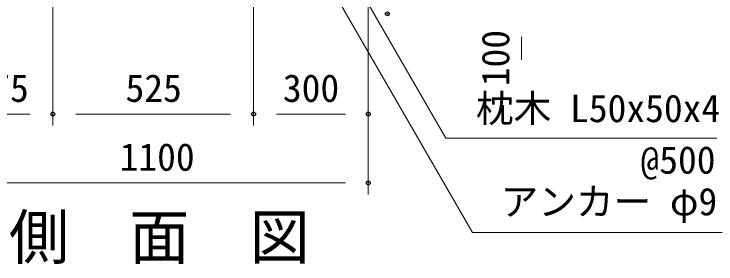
# Model space of a CAD drawing. Units: millimetres, scale not verified. Extents: x -6300 to 6300, y -4455 to 4455.
# Drawn here: x 2927 to 4762, y -2202 to -1549 of the extents above; entities that cross this region are included whole.
import ezdxf
from ezdxf.enums import TextEntityAlignment as Align

# ---------------------------------------------------------------- set-up
doc = ezdxf.new("R2010")
doc.units = ezdxf.units.MM
doc.header["$LTSCALE"] = 20
doc.header["$PDMODE"] = 32
doc.header["$PDSIZE"] = 10
for name, color, linetype, lineweight in [('0-0_D-TTL-TXT', 7, 'Continuous', 25), ('0-6_D-STR-DIM', 7, 'Continuous', 13), ('0-9_D-STR-TXT', 7, 'Continuous', 13)]:
    doc.layers.add(name, color=color, linetype=linetype, lineweight=lineweight)
doc.layers.add('0-8_Defpoints', color=8, linetype='Continuous')
doc.styles.add('ＭＳ ゴシック', font='')
doc.styles.get('ＭＳ ゴシック').set_extended_font_data('MS Gothic')

msp = doc.modelspace()

# ---------------------------------------------------------------- linework, layer by layer
at = {"layer": '0-6_D-STR-DIM'}
for p, q in [((3028.21, -1064.77), (3028.21, -1839.96)), ((3028.21, -1064.77), (3028.21, -1839.96)), ((3553.21, -1064.77), (3553.21, -1839.96)), ((3553.21, -1064.77), (3553.21, -1839.96)), ((3853.21, -1477.97), (3853.21, -1839.96)), ((3853.21, -1477.97), (3853.21, -2019.96)), ((4253.64, -1607.97), (4253.64, -1667.97)), ((2813.21, -1809.96), (2968.21, -1809.96)), ((3088.21, -1809.96), (3493.21, -1809.96)), ((3613.21, -1809.96), (3793.21, -1809.96)), ((2813.21, -1989.96), (3793.21, -1989.96))]:
    msp.add_line(p, q, dxfattribs=at)
at = {"layer": '0-8_Defpoints'}
for p in [(3903.21, -1547.97), (3028.21, -1809.96), (3553.21, -1809.96), (3853.21, -1809.96), (3853.21, -1989.96)]:
    msp.add_point(p, dxfattribs=at)
at = {"layer": '0-9_D-STR-TXT'}
for points in [[(4765.08, -1872.56), (4055.57, -1872.56), (3601.83, -1086.64)], [(4778.5, -2119.26), (4125.34, -2119.26), (3569.57, -1156.64)]]:
    msp.add_lwpolyline(points, dxfattribs=at)

# ---------------------------------------------------------------- texts
at = {"layer": '0-0_D-TTL-TXT', "style": 'ＭＳ ゴシック'}
msp.add_text('側\u3000面\u3000図', height=115.4, dxfattribs=at).set_placement((2913.36, -2223.61), align=Align.BOTTOM_LEFT)
at = {"layer": '0-6_D-STR-DIM', "style": 'ＭＳ ゴシック'}
msp.add_text('100', height=72.14, rotation=90, dxfattribs=at).set_placement((4243.51, -1737.33), align=Align.BOTTOM_LEFT)
for s, p in [('275', (2818.19, -1799.83)), ('525', (3218.37, -1799.83)), ('300', (3629.9, -1799.83)), ('1100', (3202.86, -1979.83))]:
    msp.add_text(s, height=72.14, dxfattribs=at).set_placement(p, align=Align.BOTTOM_LEFT)
at = {"layer": '0-9_D-STR-TXT', "style": 'ＭＳ ゴシック'}
for s, p in [('枕木 L50x50x4', (4135, -1852.73)), ('@500', (4564.97, -1987.53)), ('アンカー φ9', (4199.44, -2096.39))]:
    msp.add_text(s, height=72.14, dxfattribs=at).set_placement(p, align=Align.BOTTOM_LEFT)

doc.saveas('drawing.dxf')
